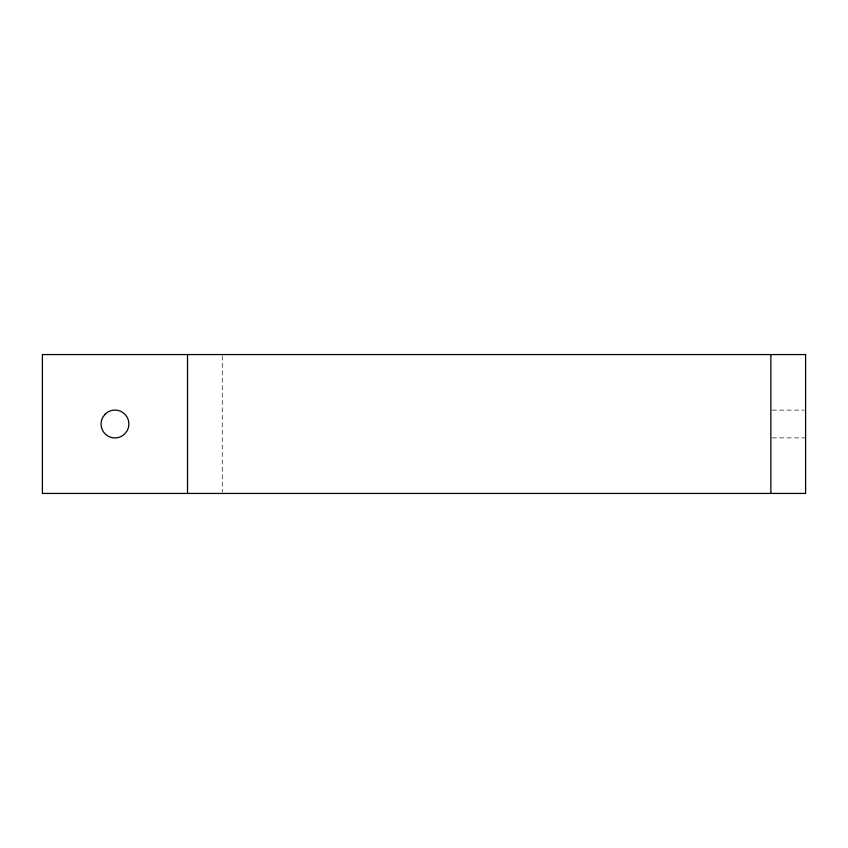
<?xml version="1.0" encoding="UTF-8"?>
<svg xmlns="http://www.w3.org/2000/svg" width="848" height="848" viewBox="0 0 848 848"><rect width="100%" height="100%" fill="white"/><g stroke="black" fill="none" stroke-linecap="round" stroke-linejoin="round"><path stroke-width="0.64" stroke-dasharray="4.24 3.18" d="M772.168 410.114L804.317 410.114M772.168 437.886L805.6 437.886M222.261 355.874L222.261 492.126"/><path stroke-width="1.27" d="M770.874 354.559L770.874 493.441M187.535 354.559L187.535 493.441M105.152 414.174L102.937 417.057A13.886 13.886 0 0 0 124.794 433.826L126.999 430.943A13.886 13.886 0 0 0 105.152 414.174M805.6 354.559L42.4 354.559L42.4 493.441L805.6 493.441L805.6 354.559"/></g></svg>
